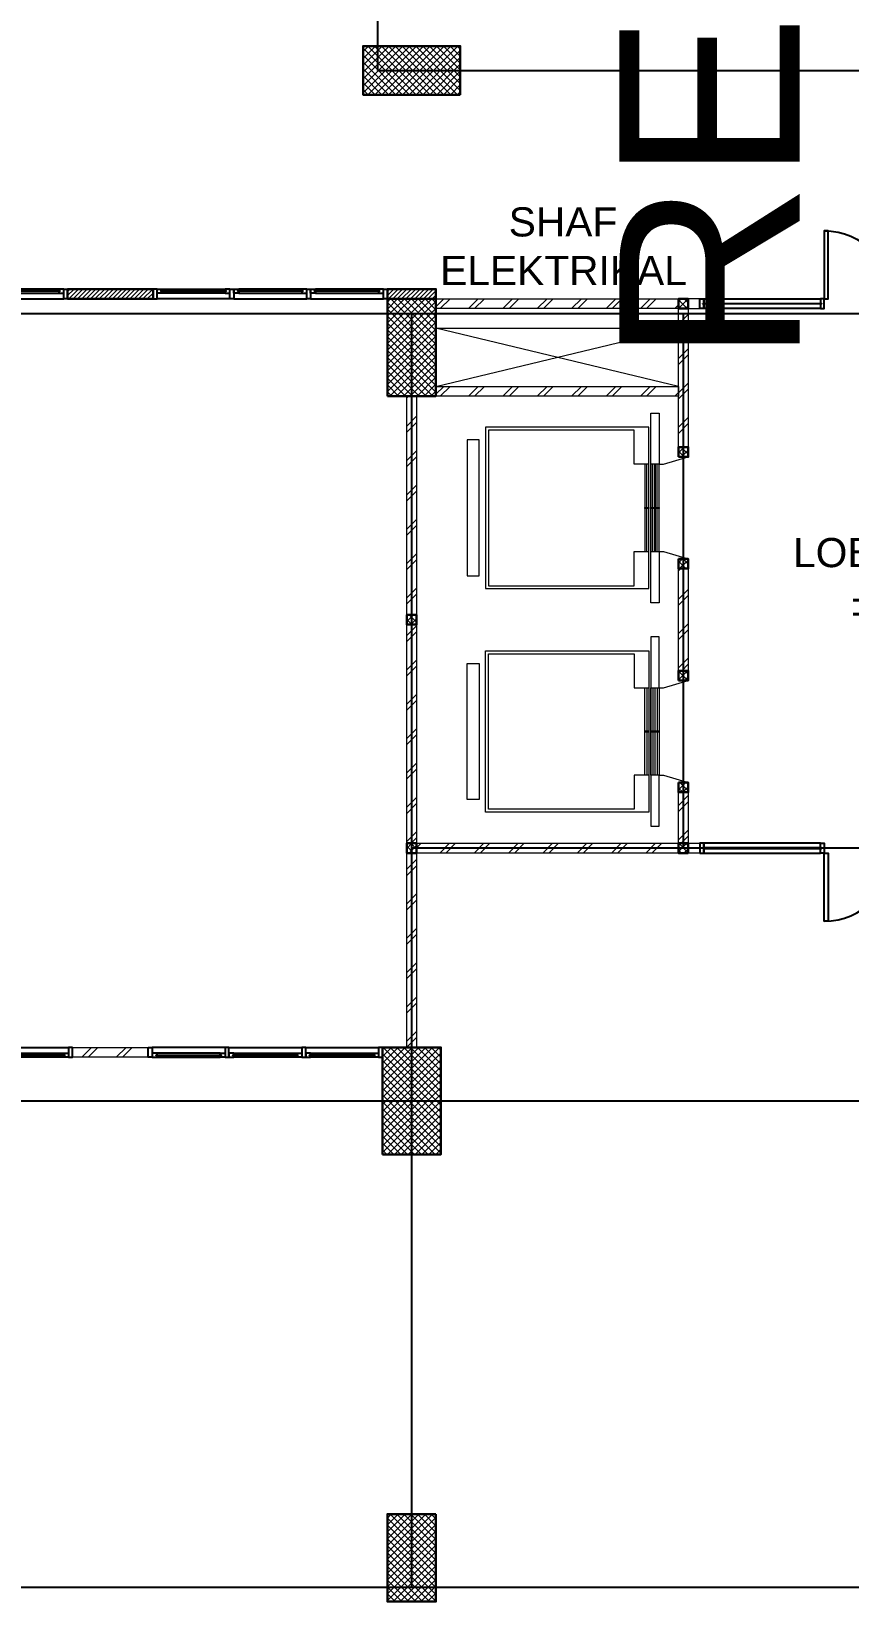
# Model space of a CAD drawing. Header units: inches. Extents: x 0 to 558, y -1 to 295.
# Drawn here: x 326.28 to 334.68, y 133.47 to 149.67 of the extents above; entities that cross this region are included whole.
import ezdxf

# ---------------------------------------------------------------- set-up
doc = ezdxf.new("R2010")
doc.units = ezdxf.units.IN
doc.header["$MEASUREMENT"] = 0
for name, color, linetype, lineweight in [('A-FINISH', 1, 'Continuous', 5), ('ars', 11, 'Continuous', 0), ('ars @ 1', 11, 'Continuous', 0), ('ARSIR', 31, 'Continuous', 5), ('ARSIR BETON', 8, 'Continuous', 5), ('KOL', 1, 'Continuous', 30), ('KOLOM', 4, 'Continuous', 9), ('lan', 7, 'Continuous', 15), ('LIFT', 15, 'Continuous', 15), ('NOT', 7, 'Continuous', 20), ('RUMPUT', 93, 'Continuous', 0), ('tem', 5, 'Continuous', 20)]:
    doc.layers.add(name, color=color, linetype=linetype, lineweight=lineweight)
doc.layers.add('as', color=1, linetype='Continuous', plot=False)
doc.layers.add('KACA', color=151, linetype='Continuous')
doc.layers.add('Kusen', color=30, linetype='Continuous')
doc.styles.get("Standard").update_dxf_attribs({"font": 'arial.ttf'})
pattern_1 = [(45, (0, -5), (-0.03535534, 0.03535534), []), (135, (0, -5), (-0.03535534, -0.03535534), [])]
pattern_2 = [(45, (1626.76912, -387.52782), (-0.176776695, 0.176776695), []), (45, (1626.83162, -387.52782), (-0.176776695, 0.176776695), [])]
pattern_3 = [(45, (1626.61412, -387.52782), (-0.176776695, 0.176776695), []), (45, (1626.67662, -387.52782), (-0.176776695, 0.176776695), [])]
pattern_4 = [(86.66969, (37.0798, 226.14725), (-0.5066041, 0.569206), [0.142875, -0.934755]), (41.66969, (37.0798, 226.14725), (-0.5066045, 0.5692064), [0.142875, -0.619125]), (131.66969, (37.0798, 226.14725), (-0.5692064, -0.5066045), [0.142875, -0.619125])]

# ---------------------------------------------------------------- blocks, each defined once
blk = doc.blocks.new('k1')
at = {"layer": 'ars'}
h = blk.add_hatch(dxfattribs=at)
h.set_pattern_fill('_USER', color=256, scale=0.05, angle=45, double=1, pattern_type=0)
h.set_pattern_definition(pattern_1)
h.paths.add_polyline_path([(-0.3, -0.55), (0.3, -0.55), (0.3, 0.55), (-0.3, 0.55)])
at = {"layer": 'KOL'}
blk.add_lwpolyline([(-0.3, -0.55), (0.3, -0.55), (0.3, 0.55), (-0.3, 0.55)], close=True, dxfattribs=at)
blk = doc.blocks.new('k3')
at = {"layer": 'ars'}
h = blk.add_hatch(dxfattribs=at)
h.set_pattern_fill('_USER', color=256, scale=0.05, angle=45, double=1, pattern_type=0)
h.set_pattern_definition([(45, (0, -5.05), (-0.03535534, 0.03535534), []), (135, (0, -5.05), (-0.03535534, -0.03535534), [])])
h.paths.add_polyline_path([(-0.25, -0.45), (0.25, -0.45), (0.25, 0.45), (-0.25, 0.45)])
at = {"layer": 'KOL'}
blk.add_lwpolyline([(-0.25, -0.45), (0.25, -0.45), (0.25, 0.45), (-0.25, 0.45)], close=True, dxfattribs=at)
blk = doc.blocks.new('k2')
at = {"layer": 'ars'}
h = blk.add_hatch(dxfattribs=at)
h.set_pattern_fill('_USER', color=256, scale=0.05, angle=45, double=1, pattern_type=0)
h.set_pattern_definition(pattern_1)
h.paths.add_polyline_path([(-0.25, -0.5), (0.25, -0.5), (0.25, 0.5), (-0.25, 0.5)])
at = {"layer": 'KOL'}
blk.add_lwpolyline([(-0.25, -0.5), (0.25, -0.5), (0.25, 0.5), (-0.25, 0.5)], close=True, dxfattribs=at)
blk = doc.blocks.new('K 10.10')
at = {"layer": 'ars'}
h = blk.add_hatch(dxfattribs=at)
h.set_pattern_fill('_USER', color=256, scale=0.05, angle=45, double=1, pattern_type=0)
h.set_pattern_definition([(45, (0, 0), (-0.035355339, 0.035355339), []), (135, (0, 0), (-0.035355339, -0.035355339), [])])
h.paths.add_polyline_path([(1560.538, 1380.407), (1560.638, 1380.407), (1560.638, 1380.507), (1560.538, 1380.507)])
at = {"layer": 'KOL'}
blk.add_lwpolyline([(1560.538, 1380.407), (1560.638, 1380.407), (1560.638, 1380.507), (1560.538, 1380.507)], close=True, dxfattribs=at)
blk = doc.blocks.new('LIFT PENUMPANG')
at = {"layer": 'LIFT'}
for points in [[(-0.705, 1.955), (-0.705, 1.83), (0.695, 1.83), (0.695, 1.955)], [(-0.835, 1.765), (-0.835, 0.085), (0.825, 0.085), (0.825, 1.765)], [(-0.805, 1.735), (-0.805, 0.235), (-0.455, 0.235), (-0.455, 0.085), (0.445, 0.085), (0.445, 0.235), (0.795, 0.235), (0.795, 1.735)], [(-0.455, 0.085), (0.445, 0.085), (0.445, 0.125), (-0.455, 0.125)], [(-0.455, 0.105), (0.445, 0.105), (0.445, 0.125), (-0.455, 0.125)], [(-0.455, 0.025), (0.445, 0.025), (0.445, 0.065), (-0.455, 0.065)], [(-0.455, 0.045), (0.445, 0.045), (0.445, 0.065), (-0.455, 0.065)], [(-0.455, -0.02), (0.445, -0.02), (0.445, 0.02), (-0.455, 0.02)], [(-0.455, 0), (0.445, 0), (0.445, 0.02), (-0.455, 0.02)], [(-0.01, 0.125), (0, 0.125), (0, 0.085), (-0.01, 0.085)], [(-0.01, 0.065), (0, 0.065), (0, 0.025), (-0.01, 0.025)], [(-0.01, 0.02), (0, 0.02), (0, -0.02), (-0.01, -0.02)]]:
    blk.add_lwpolyline(points, close=True, dxfattribs=at)
for points in [[(-0.455, -0.02), (-0.98, -0.02), (-0.98, 0.065), (0.97, 0.065), (0.97, -0.02), (0.445, -0.02)], [(-0.455, -0.02), (-0.455, -0.065), (-0.53, -0.32)], [(0.445, -0.02), (0.445, -0.065), (0.52, -0.32)]]:
    blk.add_lwpolyline(points, dxfattribs=at)
at = {"layer": 'KOLOM', "extrusion": (0, 0, -1), "zscale": -1, "rotation": 270}
blk.add_blockref('K 10.10', (-1379.877, 1560.318), dxfattribs=at)
at = {"layer": 'KOLOM', "extrusion": (0, 0, -1), "xscale": -1, "zscale": -1, "rotation": 90}
blk.add_blockref('K 10.10', (1379.887, 1560.318), dxfattribs=at)
blk = doc.blocks.new('P-70-DOBLE')
at = {"layer": 'Kusen'}
for points in [[(102.301, -17.94), (102.341, -17.94), (102.341, -18.04), (102.301, -18.04)], [(103.781, -17.94), (103.741, -17.94), (103.741, -18.04), (103.781, -18.04)], [(102.341, -18.04), (102.381, -18.04), (102.381, -18.74), (102.341, -18.74)], [(103.741, -18.04), (103.701, -18.04), (103.701, -18.74), (103.741, -18.74)]]:
    blk.add_lwpolyline(points, close=True, dxfattribs=at)
for centre, start, end in [((102.341, -18.04), 270, 360), ((103.741, -18.04), 180, 270)]:
    blk.add_arc(centre, 0.7, start, end, dxfattribs=at)
blk = doc.blocks.new('BV 241')
at = {"layer": 'Kusen'}
for p, q in [((-0.415, 0), (-1.165, 0)), ((-1.115, 0.1), (-0.465, 0.1)), ((-0.465, 0.06), (-1.115, 0.06)), ((-0.375, 0), (0.375, 0)), ((0.325, 0.1), (-0.325, 0.1)), ((-0.325, 0.06), (0.325, 0.06)), ((1.115, 0.1), (0.465, 0.1)), ((0.465, 0.06), (1.115, 0.06)), ((0.415, 0), (1.165, 0))]:
    blk.add_line(p, q, dxfattribs=at)
for points in [[(-1.205, 0), (-1.165, 0), (-1.165, 0.1), (-1.205, 0.1)], [(-0.375, 0), (-0.415, 0), (-0.415, 0.1), (-0.375, 0.1)], [(0.415, 0), (0.375, 0), (0.375, 0.1), (0.415, 0.1)], [(1.205, 0), (1.165, 0), (1.165, 0.1), (1.205, 0.1)]]:
    blk.add_lwpolyline(points, close=True, dxfattribs=at)
for points in [[(-1.115, 0.0775), (-1.115, 0.06), (-1.165, 0.06), (-1.165, 0.1), (-1.115, 0.1), (-1.115, 0.0825), (-1.125, 0.0825), (-1.125, 0.0775), (-1.115, 0.0775)], [(-0.465, 0.0775), (-0.465, 0.06), (-0.415, 0.06), (-0.415, 0.1), (-0.465, 0.1), (-0.465, 0.0825), (-0.455, 0.0825), (-0.455, 0.0775), (-0.465, 0.0775)], [(-0.325, 0.0775), (-0.325, 0.06), (-0.375, 0.06), (-0.375, 0.1), (-0.325, 0.1), (-0.325, 0.0825), (-0.335, 0.0825), (-0.335, 0.0775), (-0.325, 0.0775)], [(0.325, 0.0775), (0.325, 0.06), (0.375, 0.06), (0.375, 0.1), (0.325, 0.1), (0.325, 0.0825), (0.335, 0.0825), (0.335, 0.0775), (0.325, 0.0775)], [(0.465, 0.0775), (0.465, 0.06), (0.415, 0.06), (0.415, 0.1), (0.465, 0.1), (0.465, 0.0825), (0.455, 0.0825), (0.455, 0.0775), (0.465, 0.0775)], [(1.115, 0.0775), (1.115, 0.06), (1.165, 0.06), (1.165, 0.1), (1.115, 0.1), (1.115, 0.0825), (1.125, 0.0825), (1.125, 0.0775), (1.115, 0.0775)]]:
    blk.add_lwpolyline(points, dxfattribs=at)
at = {"layer": 'Kusen', "color": 141}
for points in [[(-1.125, 0.0775), (-0.455, 0.0775), (-0.455, 0.0825), (-1.125, 0.0825)], [(0.335, 0.0775), (-0.335, 0.0775), (-0.335, 0.0825), (0.335, 0.0825)], [(1.125, 0.0775), (0.455, 0.0775), (0.455, 0.0825), (1.125, 0.0825)]]:
    blk.add_lwpolyline(points, close=True, dxfattribs=at)
blk = doc.blocks.new('DEN-1 BLOK 2')
at = {"layer": 'ars'}
h = blk.add_hatch(dxfattribs=at)
h.set_pattern_fill('ANSI31', color=256, scale=0.01, style=0)
h.set_pattern_definition([(45, (18.74, 12.905), (-0.02245064, 0.02245064), [])])
h.paths.add_polyline_path([(33.66, 12.905), (34.54, 12.905), (34.54, 13.005), (33.66, 13.005)])
h = blk.add_hatch(dxfattribs=at)
h.set_pattern_fill('ANSI31', color=256, scale=0.01, style=0)
h.set_pattern_definition([(45, (22.03, 12.905), (-0.02245064, 0.02245064), [])])
h.paths.add_polyline_path([(36.95, 12.905), (37.45, 12.905), (37.45, 13.005), (36.95, 13.005)])
h = blk.add_hatch(dxfattribs=at)
h.set_pattern_fill('TEMBOK', color=256, scale=0.25)
h.set_pattern_definition([(45, (29.7973, 0.13), (-0.1767767, 0.1767767), []), (45, (29.8598, 0.13), (-0.1767767, 0.1767767), [])])
h.paths.add_polyline_path([(37.15, 9.655), (37.25, 9.655), (37.25, 11.905), (37.15, 11.905)])
h = blk.add_hatch(dxfattribs=at)
h.set_pattern_fill('TEMBOK', color=256, scale=0.25)
h.set_pattern_definition([(45, (29.7973, -1.67), (-0.1767767, 0.1767767), []), (45, (29.8598, -1.67), (-0.1767767, 0.1767767), [])])
h.paths.add_polyline_path([(37.15, 7.305), (37.25, 7.305), (37.25, 9.555), (37.15, 9.555)])
h = blk.add_hatch(dxfattribs=at)
h.set_pattern_fill('TEMBOK', color=256, scale=0.25)
h.set_pattern_definition([(45, (-37.2, -41.375), (-0.1767767, 0.1767767), []), (45, (-37.1375, -41.375), (-0.1767767, 0.1767767), [])])
h.paths.add_polyline_path([(37.25, 7.205), (37.15, 7.205), (37.15, 5.205), (37.25, 5.205)])
h = blk.add_hatch(dxfattribs=at)
h.set_pattern_fill('TEMBOK', color=256, scale=0.25)
h.set_pattern_definition([(45, (35.26, -44.57936), (-0.1767767, 0.1767767), []), (45, (35.3225, -44.57936), (-0.1767767, 0.1767767), [])])
h.paths.add_polyline_path([(34.49, 5.105), (34.49, 5.205), (33.71, 5.205), (33.71, 5.105)])
at = {"layer": 'ars @ 1'}
h = blk.add_hatch(dxfattribs=at)
h.set_pattern_fill('TEMBOK', color=256, scale=0.25, style=0, double=1)
h.set_pattern_definition(pattern_2)
h.paths.add_polyline_path([(39.945, 12.905), (39.945, 12.805), (37.45, 12.805), (37.45, 12.905)])
h = blk.add_hatch(dxfattribs=at)
h.set_pattern_fill('TEMBOK', color=256, scale=0.25, style=0, double=1)
h.set_pattern_definition(pattern_3)
h.paths.add_polyline_path([(40.045, 11.38), (39.945, 11.38), (39.945, 12.805), (40.045, 12.805)])
h = blk.add_hatch(dxfattribs=at)
h.set_pattern_fill('TEMBOK', color=256, scale=0.25, style=0, double=1)
h.set_pattern_definition([(45, (1626.76912, -388.42782), (-0.176776695, 0.176776695), []), (45, (1626.83162, -388.42782), (-0.176776695, 0.176776695), [])])
h.paths.add_polyline_path([(39.945, 12.005), (39.945, 11.905), (37.45, 11.905), (37.45, 12.005)])
h = blk.add_hatch(dxfattribs=at)
h.set_pattern_fill('TEMBOK', color=256, scale=0.25, style=0, double=1)
h.set_pattern_definition(pattern_3)
h.paths.add_polyline_path([(40.045, 9.08), (39.945, 9.08), (39.945, 10.13), (40.045, 10.13)])
h = blk.add_hatch(dxfattribs=at)
h.set_pattern_fill('TEMBOK', color=256, scale=0.25, style=0, double=1)
h.set_pattern_definition(pattern_3)
h.paths.add_polyline_path([(40.045, 7.305), (39.945, 7.305), (39.945, 7.83), (40.045, 7.83)])
h = blk.add_hatch(dxfattribs=at)
h.set_pattern_fill('TEMBOK', color=256, scale=0.25, style=0, double=1)
h.set_pattern_definition(pattern_2)
h.paths.add_polyline_path([(39.945, 7.305), (39.945, 7.205), (37.25, 7.205), (37.25, 7.305)])
for p, q in [((37.45, 12.605), (39.945, 12.605)), ((37.45, 12.005), (39.945, 12.605)), ((39.945, 12.005), (37.45, 12.605))]:
    blk.add_line(p, q)
at = {"layer": 'as'}
for p, q in [((36.85, 15.255), (36.85, 40.055)), ((36.85, 15.255), (49.95, 15.255)), ((0, 12.755), (86.8, 12.755)), ((37.2, -0.345), (37.2, 12.755)), ((39.995, 7.255), (39.995, 12.755)), ((49.6, 7.255), (37.2, 7.255)), ((0, 4.655), (86.8, 4.655)), ((0, -0.345), (86.8, -0.345))]:
    blk.add_line(p, q, dxfattribs=at)
at = {"layer": 'KACA'}
for points in [[(40.195, 12.858), (41.415, 12.858), (41.415, 12.853), (40.195, 12.853)], [(40.195, 7.252), (41.415, 7.252), (41.415, 7.257), (40.195, 7.257)]]:
    blk.add_lwpolyline(points, close=True, dxfattribs=at)
at = {"layer": 'KOL'}
for points in [[(33.66, 12.905), (34.54, 12.905), (34.54, 13.005), (33.66, 13.005)], [(36.95, 12.905), (37.45, 12.905), (37.45, 13.005), (36.95, 13.005)]]:
    blk.add_lwpolyline(points, close=True, dxfattribs=at)
at = {"layer": 'Kusen'}
for points in [[(40.165, 12.905), (40.205, 12.905), (40.205, 12.805), (40.165, 12.805)], [(41.405, 12.805), (40.205, 12.805), (40.205, 12.905), (41.405, 12.905)], [(40.165, 7.205), (40.205, 7.205), (40.205, 7.305), (40.165, 7.305)], [(41.405, 7.305), (40.205, 7.305), (40.205, 7.205), (41.405, 7.205)]]:
    blk.add_lwpolyline(points, close=True, dxfattribs=at)
at = {"layer": 'tem'}
for points in [[(39.945, 12.905), (39.945, 12.805), (37.45, 12.805), (37.45, 12.905)], [(40.045, 11.38), (39.945, 11.38), (39.945, 12.805), (40.045, 12.805)], [(40.165, 12.905), (40.045, 12.905), (40.045, 12.805), (40.165, 12.805)], [(39.945, 12.005), (39.945, 11.905), (37.45, 11.905), (37.45, 12.005)], [(37.25, 9.655), (37.15, 9.655), (37.15, 11.905), (37.25, 11.905)], [(40.045, 9.08), (39.945, 9.08), (39.945, 10.13), (40.045, 10.13)], [(37.25, 7.305), (37.15, 7.305), (37.15, 9.555), (37.25, 9.555)], [(40.045, 7.305), (39.945, 7.305), (39.945, 7.83), (40.045, 7.83)], [(39.945, 7.305), (39.945, 7.205), (37.25, 7.205), (37.25, 7.305)], [(40.165, 7.205), (40.045, 7.205), (40.045, 7.305), (40.165, 7.305)], [(34.49, 5.105), (33.71, 5.105), (33.71, 5.205), (34.49, 5.205)]]:
    blk.add_lwpolyline(points, close=True, dxfattribs=at)
at = {"layer": 'tem', "ltscale": 2}
blk.add_lwpolyline([(37.15, 7.205), (37.25, 7.205), (37.25, 5.205), (37.15, 5.205)], close=True, dxfattribs=at)
at = {"rotation": 90}
blk.add_blockref('LIFT PENUMPANG', (39.725, 10.76), dxfattribs=at)
at = {"xscale": -1, "rotation": 90}
blk.add_blockref('LIFT PENUMPANG', (39.725, 8.45), dxfattribs=at)
at = {"layer": 'KOL'}
for name, p, rotation in [('k2', (37.2, 15.255), 90), ('k3', (37.2, -0.045), 180)]:
    blk.add_blockref(name, p, dxfattribs=dict(at, rotation=rotation))
for name, p in [('k2', (37.2, 12.405)), ('k1', (37.2, 4.655))]:
    blk.add_blockref(name, p, dxfattribs=at)
at = {"layer": 'KOLOM', "extrusion": (0, 0, -1), "zscale": -1}
for p in [(-1600.583, -1367.602), (-1600.583, -1373.202)]:
    blk.add_blockref('K 10.10', p, dxfattribs=at)
at = {"layer": 'KOLOM', "extrusion": (0, 0, -1), "xscale": -1, "zscale": -1, "rotation": 180}
for p in [(-1597.788, 1390.062), (-1597.788, 1387.712)]:
    blk.add_blockref('K 10.10', p, dxfattribs=at)
at = {"layer": 'Kusen'}
for p in [(32.455, 12.905), (35.745, 12.905)]:
    blk.add_blockref('BV 241', p, dxfattribs=at)
at = {"layer": 'Kusen', "xscale": -1, "rotation": 180}
for p in [(32.505, 5.205), (35.695, 5.205)]:
    blk.add_blockref('BV 241', p, dxfattribs=at)
at = {"layer": 'lan', "color": 2, "xscale": -1, "rotation": 180}
blk.add_blockref('P-70-DOBLE', (-60.896, -5.135), dxfattribs=at)
at = {"layer": 'lan', "color": 2}
blk.add_blockref('P-70-DOBLE', (-60.896, 25.245), dxfattribs=at)
at = {"layer": 'NOT', "char_height": 0.3}
for s, insert, attachment_point in [('\\pi0.79103;SHAF \\P\\pi0.085433;ELEKTRIKAL', (37.407, 13.847), 1), ('\\pi0.16258;LOBBY LIFT\\P\\pi0.7678;± 0.00', (40.961, 9.641), 7)]:
    blk.add_mtext_dynamic_manual_height_columns(s, width=2.66173, gutter_width=1, heights=[0], dxfattribs=dict(at, insert=insert, attachment_point=attachment_point))

msp = doc.modelspace()

# ---------------------------------------------------------------- hatches: boundary and pattern name
at = {"layer": 'ARSIR'}
h = msp.add_hatch(dxfattribs=at)
h.set_pattern_fill('AR-HBONE', color=256, scale=0.1, style=0)
h.set_pattern_definition([(48.3303, (269.9467, 118.0756), (-0.0328619, 0.5647301), [1.2, -0.4]), (138.3303, (270.2126, 118.37438), (-0.0328619, 0.5647301), [1.2, -0.4])])
edge = h.paths.add_edge_path()
edge.add_line((395.42, 171.6524), (394.22, 171.6524))
edge.add_line((394.22, 171.6524), (394.22, 133.2715))
edge.add_arc((380.22, 133.2715), 14, 270, 360, ccw=False)
edge.add_line((380.22, 119.2715), (283.2125, 119.2715))
edge.add_line((283.2125, 119.2715), (283.2125, 118.0715))
edge.add_line((283.2125, 118.0715), (380.22, 118.0715))
edge.add_arc((380.22, 133.2715), 15.2, 270, 360)
edge.add_line((395.42, 133.2715), (395.42, 171.6524))
at = {"layer": 'ARSIR BETON'}
h = msp.add_hatch(dxfattribs=at)
h.set_pattern_fill('AR-HBONE', color=256, scale=0.004, style=0)
h.set_pattern_definition([(45, (37.0798, 226.14725), (6e-17, 0.5747364), [1.2192, -0.4064]), (135, (37.36716, 226.4346), (6e-17, 0.5747364), [1.2192, -0.4064])])
edge = h.paths.add_edge_path()
edge.add_arc((191.2828, 190.0679), 14, 90, 180)
edge.add_line((177.2828, 190.0679), (177.2828, 133.2715))
edge.add_arc((191.2827, 133.2715), 14, 179.99992, 263.11919)
edge.add_line((189.6055, 119.3724), (189.6055, 112.3227))
edge.add_line((189.6055, 112.3227), (189.7055, 112.3227))
edge.add_line((189.7055, 112.3227), (189.7055, 112.2227))
edge.add_line((189.7055, 112.2227), (201.7055, 112.2227))
edge.add_line((201.7055, 112.2227), (201.7055, 119.2715))
edge.add_line((201.7055, 119.2715), (380.22, 119.2715))
edge.add_arc((380.22, 133.2715), 14, 270, 360)
edge.add_line((394.22, 133.2715), (394.22, 186.8365))
edge.add_arc((380.07, 186.8365), 14.15, 0.00002, 89.99998)
edge.add_line((380.07, 200.9865), (288.3873, 200.9865))
edge.add_arc((288.3873, 203.9865), 3, 180, 270, ccw=False)
edge.add_line((285.3873, 203.9865), (285.3986, 204.9823))
edge.add_line((285.3986, 204.9823), (271.3873, 205.1475))
edge.add_line((271.3873, 205.1475), (271.3873, 204.9086))
edge.add_arc((270.5466, 204.9086), 0.8408, 270, 359.99999, ccw=False)
edge.add_line((270.5466, 204.0679), (191.2828, 204.0679))
edge = h.paths.add_edge_path()
edge.add_line((191.2672, 197.9562), (265.7566, 197.9585))
edge.add_arc((265.7568, 189.203), 8.7555, 41.343, 90.00169, ccw=False)
edge.add_line((272.3302, 194.9865), (332.5823, 194.9865))
edge.add_line((332.5823, 194.9865), (332.5823, 191.8715))
edge.add_line((332.5823, 191.8715), (340.1822, 191.8715))
edge.add_line((340.1822, 191.8715), (340.1822, 194.9865))
edge.add_line((340.1822, 194.9865), (380.07, 194.9865))
edge.add_arc((380.07, 186.8365), 8.15, 0, 90, ccw=False)
edge.add_line((388.22, 186.8365), (388.22, 163.1715))
edge.add_line((388.22, 163.1715), (388.22, 157.7117))
edge.add_line((388.22, 157.7117), (388.22, 133.2715))
edge.add_arc((380.22, 133.2715), 8, -90, 0, ccw=False)
edge.add_line((380.22, 125.2715), (191.2828, 125.2715))
edge.add_arc((191.185, 133.1732), 7.9023, 180.12317, 270.70845, ccw=False)
edge.add_line((183.2828, 133.1562), (183.2675, 189.9541))
edge.add_arc((191.2675, 189.9563), 8, 90.00169, 180.01541, ccw=False)
at = {"layer": 'RUMPUT'}
h = msp.add_hatch(dxfattribs=at)
h.set_pattern_fill('GRASS', color=256, scale=0.03, angle=356.66969, style=0)
h.set_pattern_definition(pattern_4)
edge = h.paths.add_edge_path()
edge.add_line((394.22, 171.6524), (402.698, 171.6524))
edge.add_line((402.698, 171.6524), (406.8633, 171.9326))
edge.add_line((406.8633, 171.9326), (407.1349, 173.6574))
edge.add_line((407.1349, 173.6574), (416.4205, 172.1948))
edge.add_line((416.4205, 172.1948), (417.0895, 176.4425))
edge.add_line((417.0895, 176.4425), (434.0908, 173.7645))
edge.add_line((434.0908, 173.7645), (442.2259, 174.3118))
edge.add_line((442.2259, 174.3118), (445.141, 192.7643))
edge.add_line((445.141, 192.7643), (418.5729, 196.9616))
edge.add_line((418.5729, 196.9616), (402.3997, 199.5091))
edge.add_line((402.3997, 199.5091), (401.9329, 196.5456))
edge.add_line((401.9329, 196.5456), (390.18, 198.3869))
edge.add_arc((380.07, 186.8365), 15.35, 48.80437, 90)
edge.add_line((380.07, 202.1865), (288.3873, 202.1865))
edge.add_arc((288.3873, 203.9865), 1.8, 180, 270, ccw=False)
edge.add_line((286.5873, 203.9865), (286.5873, 204.7646))
edge.add_line((286.5873, 204.7646), (489.7232, 202.4653))
edge.add_line((489.7232, 202.4653), (489.009, 190.7748))
edge.add_line((489.009, 190.7748), (447.5074, 192.7549))
edge.add_line((447.5074, 192.7549), (448.3956, 174.0667))
edge.add_line((448.3956, 174.0667), (421.3302, 172.0652))
edge.add_line((421.3302, 172.0652), (401.0645, 170.836))
edge.add_line((401.0645, 170.836), (400.9341, 157.9843))
edge.add_line((400.9341, 157.9843), (400.8036, 145.1327))
edge.add_line((400.8036, 145.1327), (400.9017, 135.2859))
edge.add_line((400.9017, 135.2859), (401.5003, 132.6794))
edge.add_line((401.5003, 132.6794), (401.2595, 116.478))
edge.add_line((401.2595, 116.478), (378.6535, 115.7086))
edge.add_line((378.6535, 115.7086), (368.9216, 115.7377))
edge.add_line((368.9216, 115.7377), (346.0892, 112.9076))
edge.add_line((346.0892, 112.9076), (341.1309, 112.1001))
edge.add_line((341.1309, 112.1001), (333.7244, 111.8362))
edge.add_line((333.7244, 111.8362), (331.0738, 112.2718))
edge.add_line((331.0738, 112.2718), (324.3803, 115.2754))
edge.add_line((324.3803, 115.2754), (321.6092, 115.9684))
edge.add_line((321.6092, 115.9684), (289.1333, 113.6571))
edge.add_line((289.1333, 113.6571), (289.1333, 118.0715))
edge.add_line((289.1333, 118.0715), (380.22, 118.0715))
edge.add_arc((380.22, 133.2715), 15.2, 270, 360)
edge.add_line((395.42, 133.2715), (395.42, 171.6524))
h = msp.add_hatch(dxfattribs=at)
h.set_pattern_fill('GRASS', color=256, scale=0.03, angle=356.66969, style=0)
h.set_pattern_definition(pattern_4)
edge = h.paths.add_edge_path()
edge.add_line((296.4823, 126.5716), (296.4823, 130.3681))
edge.add_line((296.4823, 130.3681), (332.4823, 130.3681))
edge.add_line((332.4823, 130.3681), (332.4823, 131.4715))
edge.add_line((332.4823, 131.4715), (293.4373, 131.4715))
edge.add_arc((293.4373, 134.2215), 2.75, 180, 270, ccw=False)
edge.add_line((290.6873, 134.2215), (290.6873, 146.8315))
edge.add_line((290.6873, 146.8315), (266.1873, 146.8315))
edge.add_line((266.1873, 146.8315), (266.1873, 134.2215))
edge.add_arc((263.4373, 134.2215), 2.75, 270, 360, ccw=False)
edge.add_line((263.4373, 131.4715), (230.5822, 131.4715))
edge.add_line((230.5822, 131.4715), (230.5822, 125.7715))
edge.add_arc((230.9822, 125.7715), 0.4, 180, 270)
edge.add_line((230.9822, 125.3715), (231.9822, 125.3715))
edge.add_arc((231.9822, 125.7715), 0.4, 270, 360)
edge.add_line((232.3822, 125.7715), (232.3822, 130.3715))
edge.add_line((232.3822, 130.3715), (262.5822, 130.3715))
edge.add_line((262.5822, 130.3715), (262.5822, 126.5716))
edge.add_line((262.5822, 126.5716), (296.4823, 126.5716))
h.paths.add_polyline_path([(284.185, 144.4992), (284.1822, 144.4607), (288.6128, 144.1071), (288.6032, 144.0035), (288.5816, 143.7583), (288.5544, 143.513), (288.5161, 143.2733), (288.4781, 143.0337), (288.4345, 142.794), (288.3799, 142.5596), (288.3255, 142.3255), (288.1946, 141.8677), (288.1238, 141.6389), (288.0423, 141.4156), (287.9604, 141.1978), (287.8734, 140.9742), (287.7807, 140.7617), (287.6825, 140.5495), (287.579, 140.337), (287.4755, 140.1298), (287.3613, 139.9229), (287.2467, 139.7212), (287.1268, 139.5198), (287.0018, 139.3237), (286.8708, 139.1328), (286.7346, 138.9422), (286.5984, 138.7569), (286.4569, 138.5772), (286.3096, 138.3974), (286.1626, 138.2177), (286.0048, 138.0487), (285.8466, 137.8798), (285.6888, 137.7111), (285.5199, 137.553), (285.3509, 137.3952), (285.182, 137.2426), (285.0022, 137.09), (284.8225, 136.9483), (284.6427, 136.8068), (284.4574, 136.665), (284.2668, 136.5344), (284.076, 136.4034), (283.8798, 136.2783), (283.6785, 136.1585), (283.4768, 136.0439), (283.2754, 135.9349), (283.0682, 135.8262), (282.8557, 135.728), (282.6432, 135.6301), (282.431, 135.5374), (282.2129, 135.4503), (281.9949, 135.3685), (281.7716, 135.2922), (281.5483, 135.2159), (281.3194, 135.1504), (281.0905, 135.0905), (280.862, 135.0306), (280.6276, 134.9818), (280.3934, 134.9379), (280.159, 134.8944), (279.9194, 134.8619), (279.6797, 134.8292), (279.4344, 134.8073), (279.1948, 134.7909), (278.9495, 134.7801), (278.7046, 134.7745), (278.5792, 134.7745), (278.4483, 134.7745), (278.187, 134.7801), (277.9309, 134.7909), (277.6749, 134.8128), (277.4241, 134.84), (277.1736, 134.8672), (276.9231, 134.9055), (276.6723, 134.9543), (276.4271, 135.0034), (276.1822, 135.0581), (275.9425, 135.1232), (275.7025, 135.1887), (275.4684, 135.2594), (275.2343, 135.3413), (275.0054, 135.4284), (274.7766, 135.5155), (274.5477, 135.6137), (274.3244, 135.7116), (274.1064, 135.8206), (273.8886, 135.9296), (273.6761, 136.0439), (273.4636, 136.1638), (273.2567, 136.2947), (273.055, 136.4254), (272.8533, 136.5616), (272.6572, 136.6978), (272.4611, 136.8448), (272.2705, 136.9918), (272.0852, 137.1499), (271.9054, 137.3078), (271.7257, 137.4659), (271.5515, 137.6348), (271.377, 137.8038), (271.2136, 137.978), (271.0502, 138.1577), (270.8921, 138.3431), (270.7395, 138.5281), (270.5872, 138.7189), (270.4455, 138.9095), (270.3037, 139.1056), (270.1675, 139.3073), (270.0368, 139.5142), (269.9115, 139.7212), (269.6718, 140.1462), (269.5628, 140.3642), (269.454, 140.582), (269.3558, 140.8056), (269.2579, 141.0289), (269.1705, 141.2577), (269.0834, 141.4919), (269.0071, 141.7263), (268.9308, 141.9604), (268.8657, 142.2001), (268.8057, 142.4397), (268.7458, 142.685), (268.6967, 142.9302), (268.6532, 143.1751), (268.6149, 143.4259), (268.5821, 143.6764), (268.555, 143.9324), (268.5386, 144.1885), (268.5222, 144.4445), (268.517, 144.7061), (268.517, 144.8315), (284.1961, 144.8315), (284.1905, 144.7225)])

# ---------------------------------------------------------------- block references
at = {"layer": 'lan'}
msp.add_blockref('DEN-1 BLOK 2', (292.9873, 134.0165), dxfattribs=at)

# ---------------------------------------------------------------- texts
at = {"layer": 'A-FINISH', "insert": (334.2043, 146.2519), "char_height": 1.853143, "attachment_point": 7, "rotation": 90}
msp.add_mtext('{\\fArial|b0|i0|c0|p18;RENCANA TOWER - B}', dxfattribs=at)

doc.saveas('drawing.dxf')
